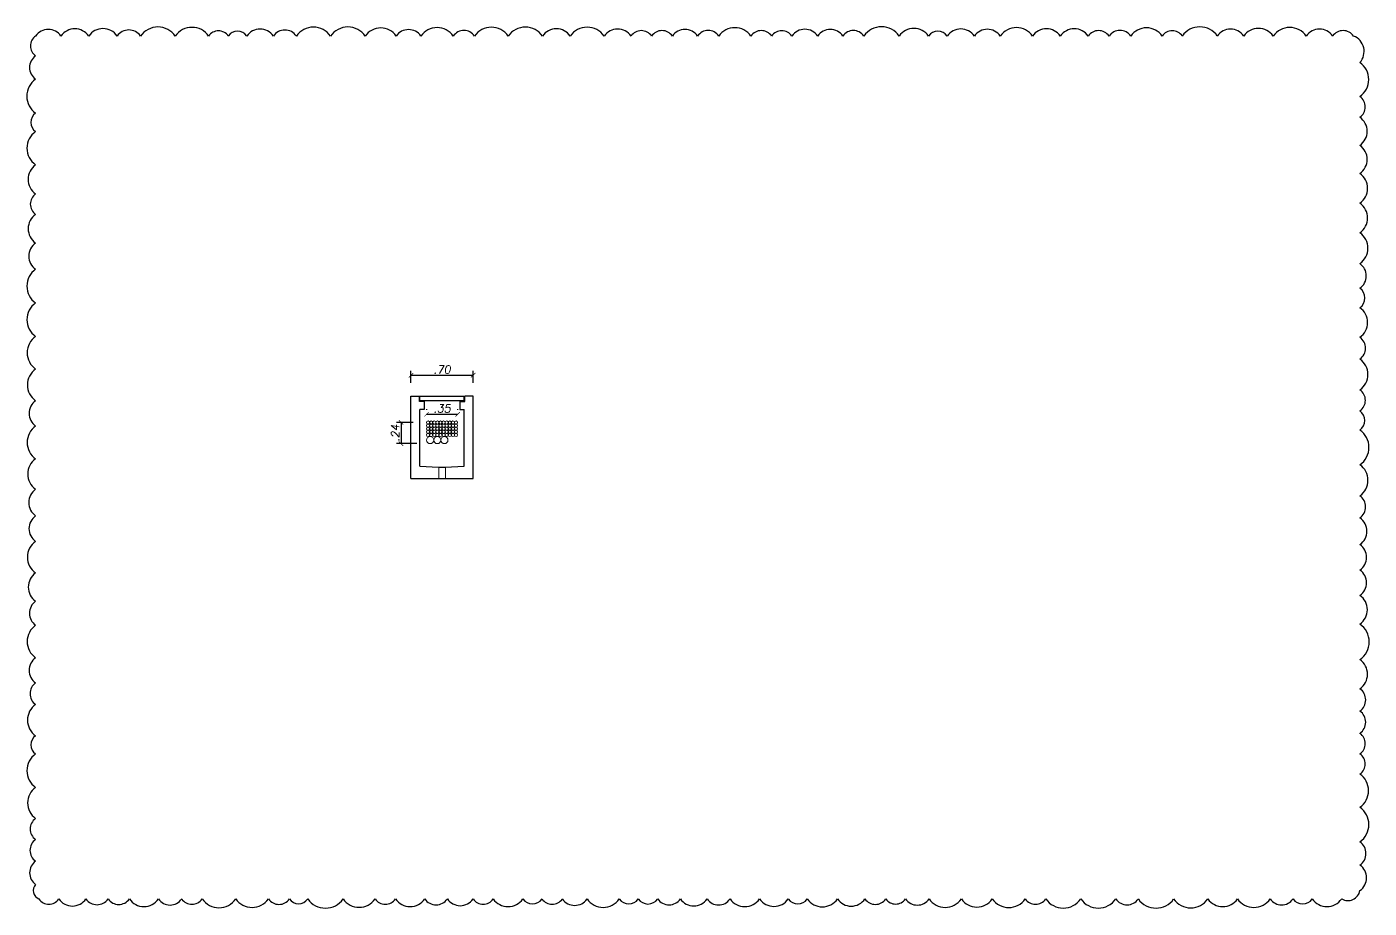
# Model space of a CAD drawing. Header units: millimetres. Extents: x 226520 to 226729, y 8188097 to 8188252.
# Drawn here: x 226650.41 to 226665.51, y 8188227.09 to 8188237.01 of the extents above; entities that cross this region are included whole.
import ezdxf

# ---------------------------------------------------------------- set-up
doc = ezdxf.new("R2010")
doc.units = ezdxf.units.MM
doc.layers.add('ARQ. 07.12.19', color=8, linetype='Continuous', lineweight=13)
doc.layers.add('DLP_MURO BAJO', color=2, linetype='Continuous')
doc.layers.add('REV ARQ', color=30, linetype='Continuous')
doc.styles.add('ROMANS', font='ROMANS.shx', dxfattribs={"oblique": 10})
doc.dimstyles.new('COTA-75-I', dxfattribs={"dimtxt": 0.11, "dimasz": 0.075, "dimexe": 0.05, "dimexo": 0.15, "dimgap": 0.03, "dimtad": 1, "dimzin": 4, "dimdsep": 46, "dimtxsty": 'ROMANS', "dimblk": 'ARCHTICK', "dimcen": 0.09, "dimclrd": 7, "dimclre": 7, "dimclrt": 2, "dimadec": 0, "dimazin": 0, "dimtfac": 1.2, "dimtix": 1, "dimtmove": 2, "dimatfit": 3, "dimfxl": 0.05, "dimtolj": 1, "dimtzin": 4, "dimarcsym": 0})

# ---------------------------------------------------------------- blocks, each defined once
blk = doc.blocks.new('_ArchTick')
at = {"color": 0, "linetype": 'ByBlock', "const_width": 0.15}
blk.add_lwpolyline([(-0.5, -0.5), (0.5, 0.5)], dxfattribs=at)
blk = doc.blocks.new('*D20')
at = {"color": 7, "lineweight": -2, "transparency": 16777216}
for p, q in [((226654.728, 8188233.003), (226654.728, 8188233.137)), ((226654.728, 8188233.087), (226655.428, 8188233.087)), ((226655.428, 8188233.003), (226655.428, 8188233.137))]:
    blk.add_line(p, q, dxfattribs=at)
at = {"layer": 'DEFPOINTS', "color": 0, "transparency": 16777216}
for p in [(226655.428, 8188233.087), (226654.728, 8188232.853), (226655.428, 8188232.853)]:
    blk.add_point(p, dxfattribs=at)
at = {"color": 7, "lineweight": -2, "transparency": 16777216, "xscale": 0.05, "yscale": 0.05, "zscale": 0.05, "rotation": 180}
blk.add_blockref('_ArchTick', (226654.728, 8188233.087), dxfattribs=at)
at = {"color": 7, "lineweight": -2, "transparency": 16777216, "xscale": 0.05, "yscale": 0.05, "zscale": 0.05}
blk.add_blockref('_ArchTick', (226655.428, 8188233.087), dxfattribs=at)
at = {"color": 2, "lineweight": 13, "transparency": 16777216, "insert": (226655.078, 8188233.152), "char_height": 0.09, "attachment_point": 5, "style": 'ROMANS'}
blk.add_mtext('\\A1;.70', dxfattribs=at)
blk = doc.blocks.new('*D23')
at = {"color": 7, "lineweight": -2, "transparency": 16777216}
for p, q in [((226654.903, 8188232.705), (226654.903, 8188232.698)), ((226655.253, 8188232.705), (226655.253, 8188232.698)), ((226654.903, 8188232.648), (226655.253, 8188232.648))]:
    blk.add_line(p, q, dxfattribs=at)
at = {"layer": 'DEFPOINTS', "color": 0, "transparency": 16777216}
for p in [(226654.903, 8188232.555), (226655.253, 8188232.648), (226655.253, 8188232.555)]:
    blk.add_point(p, dxfattribs=at)
at = {"color": 7, "lineweight": -2, "transparency": 16777216, "xscale": 0.05, "yscale": 0.05, "zscale": 0.05, "rotation": 180}
blk.add_blockref('_ArchTick', (226654.903, 8188232.648), dxfattribs=at)
at = {"color": 7, "lineweight": -2, "transparency": 16777216, "xscale": 0.05, "yscale": 0.05, "zscale": 0.05}
blk.add_blockref('_ArchTick', (226655.253, 8188232.648), dxfattribs=at)
at = {"color": 2, "lineweight": 13, "transparency": 16777216, "insert": (226655.078, 8188232.713), "char_height": 0.09, "attachment_point": 5, "style": 'ROMANS'}
blk.add_mtext('\\A1;.35', dxfattribs=at)
blk = doc.blocks.new('*D24')
at = {"color": 7, "lineweight": -2, "transparency": 16777216}
for p, q in [((226654.753, 8188232.556), (226654.566, 8188232.556)), ((226654.616, 8188232.556), (226654.616, 8188232.318)), ((226654.794, 8188232.318), (226654.566, 8188232.318))]:
    blk.add_line(p, q, dxfattribs=at)
at = {"layer": 'DEFPOINTS', "color": 0, "transparency": 16777216}
for p in [(226654.903, 8188232.556), (226654.616, 8188232.318), (226654.944, 8188232.318)]:
    blk.add_point(p, dxfattribs=at)
at = {"color": 7, "lineweight": -2, "transparency": 16777216, "xscale": 0.05, "yscale": 0.05, "zscale": 0.05}
for p, rotation in [((226654.616, 8188232.556), 90), ((226654.616, 8188232.318), 270)]:
    blk.add_blockref('_ArchTick', p, dxfattribs=dict(at, rotation=rotation))
at = {"color": 2, "lineweight": 13, "transparency": 16777216, "insert": (226654.551, 8188232.437), "char_height": 0.09, "attachment_point": 5, "rotation": 90, "style": 'ROMANS'}
blk.add_mtext('\\A1;.24', dxfattribs=at)

msp = doc.modelspace()

# ---------------------------------------------------------------- linework, layer by layer
at = {"color": 3, "lineweight": 13}
for centre, radius in [((226654.92, 8188232.555), 0.0175), ((226654.955, 8188232.555), 0.0175), ((226654.99, 8188232.555), 0.0175), ((226655.025, 8188232.555), 0.0175), ((226655.06, 8188232.555), 0.0175), ((226655.095, 8188232.555), 0.0175), ((226655.13, 8188232.555), 0.0175), ((226655.165, 8188232.555), 0.0175), ((226655.2, 8188232.555), 0.0175), ((226655.235, 8188232.555), 0.0175), ((226654.92, 8188232.52), 0.0175), ((226654.92, 8188232.485), 0.0175), ((226654.92, 8188232.45), 0.0175), ((226654.92, 8188232.415), 0.0175), ((226654.955, 8188232.52), 0.0175), ((226654.955, 8188232.485), 0.0175), ((226654.955, 8188232.45), 0.0175), ((226654.955, 8188232.415), 0.0175), ((226654.99, 8188232.52), 0.0175), ((226654.99, 8188232.485), 0.0175), ((226654.99, 8188232.45), 0.0175), ((226654.99, 8188232.415), 0.0175), ((226655.025, 8188232.52), 0.0175), ((226655.025, 8188232.485), 0.0175), ((226655.025, 8188232.45), 0.0175), ((226655.025, 8188232.415), 0.0175), ((226655.06, 8188232.52), 0.0175), ((226655.06, 8188232.485), 0.0175), ((226655.06, 8188232.45), 0.0175), ((226655.06, 8188232.415), 0.0175), ((226655.095, 8188232.52), 0.0175), ((226655.095, 8188232.485), 0.0175), ((226655.095, 8188232.45), 0.0175), ((226655.095, 8188232.415), 0.0175), ((226655.13, 8188232.52), 0.0175), ((226655.13, 8188232.485), 0.0175), ((226655.13, 8188232.45), 0.0175), ((226655.13, 8188232.415), 0.0175), ((226655.165, 8188232.52), 0.0175), ((226655.165, 8188232.485), 0.0175), ((226655.165, 8188232.45), 0.0175), ((226655.165, 8188232.415), 0.0175), ((226655.2, 8188232.52), 0.0175), ((226655.2, 8188232.485), 0.0175), ((226655.2, 8188232.45), 0.0175), ((226655.2, 8188232.415), 0.0175), ((226655.235, 8188232.52), 0.0175), ((226655.235, 8188232.485), 0.0175), ((226655.235, 8188232.45), 0.0175), ((226655.235, 8188232.415), 0.0175), ((226654.944, 8188232.358), 0.04), ((226655.024, 8188232.358), 0.04), ((226655.104, 8188232.358), 0.04)]:
    msp.add_circle(centre, radius, dxfattribs=at)
at = {"layer": 'ARQ. 07.12.19'}
for points in [[(226655.04, 8188232.053), (226655.04, 8188231.925)], [(226655.115, 8188232.053), (226655.115, 8188231.925)]]:
    msp.add_lwpolyline(points, dxfattribs=at)
at = {"layer": 'DLP_MURO BAJO'}
msp.add_lwpolyline([(226650.506, 8188236.903, 0.520567), (226650.506, 8188236.681, 0.520567), (226650.506, 8188236.417, 0.520567), (226650.506, 8188236.035, 0.520567), (226650.506, 8188235.829, 0.520567), (226650.506, 8188235.454, 0.520567), (226650.506, 8188235.127, 0.520567), (226650.506, 8188234.897, 0.520567), (226650.506, 8188234.574, 0.520567), (226650.506, 8188234.279, 0.520567), (226650.506, 8188233.9, 0.520567), (226650.506, 8188233.524, 0.520567), (226650.506, 8188233.156, 0.520567), (226650.506, 8188232.801, 0.520567), (226650.506, 8188232.515, 0.520567), (226650.506, 8188232.146, 0.520567), (226650.506, 8188231.805, 0.520567), (226650.506, 8188231.505, 0.520567), (226650.506, 8188231.218, 0.520567), (226650.506, 8188230.863, 0.520567), (226650.506, 8188230.545, 0.520567), (226650.506, 8188230.275, 0.520567), (226650.506, 8188229.909, 0.520567), (226650.506, 8188229.626, 0.520567), (226650.506, 8188229.384, 0.520567), (226650.506, 8188229.031, 0.520567), (226650.506, 8188228.827, 0.520567), (226650.506, 8188228.45, 0.520567), (226650.506, 8188228.102, 0.520567), (226650.506, 8188227.865, 0.520567), (226650.506, 8188227.62, 0.520567), (226650.506, 8188227.36, 0.520567), (226650.543, 8188227.196, 0.520567), (226650.766, 8188227.196, 0.520567), (226651.072, 8188227.196, 0.520567), (226651.321, 8188227.196, 0.520567), (226651.56, 8188227.196, 0.520567), (226651.887, 8188227.196, 0.520567), (226652.149, 8188227.196, 0.520567), (226652.379, 8188227.196, 0.520567), (226652.757, 8188227.196, 0.520567), (226653.125, 8188227.196, 0.520567), (226653.361, 8188227.196, 0.520567), (226653.567, 8188227.196, 0.520567), (226653.964, 8188227.196, 0.520567), (226654.324, 8188227.196, 0.520567), (226654.554, 8188227.196, 0.520567), (226654.883, 8188227.196, 0.520567), (226655.137, 8188227.196, 0.520567), (226655.427, 8188227.196, 0.520567), (226655.653, 8188227.196, 0.520567), (226655.986, 8188227.196, 0.520567), (226656.202, 8188227.196, 0.520567), (226656.43, 8188227.196, 0.520567), (226656.709, 8188227.196, 0.520567), (226657.071, 8188227.196, 0.520567), (226657.285, 8188227.196, 0.520567), (226657.503, 8188227.196, 0.520567), (226657.759, 8188227.196, 0.520567), (226658.059, 8188227.196, 0.520567), (226658.317, 8188227.196, 0.520567), (226658.649, 8188227.196, 0.520567), (226658.972, 8188227.196, 0.520567), (226659.186, 8188227.196, 0.520567), (226659.525, 8188227.196, 0.520567), (226659.835, 8188227.196, 0.520567), (226660.07, 8188227.196, 0.520567), (226660.291, 8188227.196, 0.520567), (226660.556, 8188227.196, 0.520567), (226660.919, 8188227.196, 0.520567), (226661.267, 8188227.196, 0.520567), (226661.638, 8188227.196, 0.520567), (226661.868, 8188227.196, 0.520567), (226662.262, 8188227.196, 0.520567), (226662.656, 8188227.196, 0.520567), (226662.91, 8188227.196, 0.520567), (226663.307, 8188227.196, 0.520567), (226663.692, 8188227.196, 0.520567), (226664.025, 8188227.196, 0.520567), (226664.393, 8188227.196, 0.520567), (226664.65, 8188227.196, 0.520567), (226664.866, 8188227.196, 0.520567), (226665.197, 8188227.196, 0.520567), (226665.402, 8188227.291, 0.520567), (226665.402, 8188227.577, 0.520567), (226665.402, 8188227.839, 0.520567), (226665.402, 8188228.227, 0.520567), (226665.402, 8188228.601, 0.520567), (226665.402, 8188228.828, 0.520567), (226665.402, 8188229.059, 0.520567), (226665.402, 8188229.309, 0.520567), (226665.402, 8188229.56, 0.520567), (226665.402, 8188229.888, 0.520567), (226665.402, 8188230.288, 0.520567), (226665.402, 8188230.611, 0.520567), (226665.402, 8188230.895, 0.520567), (226665.402, 8188231.182, 0.520567), (226665.402, 8188231.482, 0.520567), (226665.402, 8188231.731, 0.520567), (226665.402, 8188232.08, 0.520567), (226665.402, 8188232.471, 0.520567), (226665.402, 8188232.686, 0.520567), (226665.402, 8188232.923, 0.520567), (226665.402, 8188233.269, 0.520567), (226665.402, 8188233.514, 0.520567), (226665.402, 8188233.847, 0.520567), (226665.402, 8188234.066, 0.520567), (226665.402, 8188234.343, 0.520567), (226665.402, 8188234.69, 0.520567), (226665.402, 8188235.022, 0.520567), (226665.402, 8188235.357, 0.520567), (226665.402, 8188235.673, 0.520567), (226665.402, 8188235.989, 0.520567), (226665.402, 8188236.223, 0.520567), (226665.402, 8188236.604, 0.520567), (226665.331, 8188236.903, 0.520567), (226665.096, 8188236.903, 0.520567), (226664.799, 8188236.903, 0.520567), (226664.427, 8188236.903, 0.520567), (226664.095, 8188236.903, 0.520567), (226663.798, 8188236.903, 0.520567), (226663.404, 8188236.903, 0.520567), (226663.178, 8188236.903, 0.520567), (226662.825, 8188236.903, 0.520567), (226662.58, 8188236.903, 0.520567), (226662.346, 8188236.903, 0.520567), (226662.032, 8188236.903, 0.520567), (226661.72, 8188236.903, 0.520567), (226661.357, 8188236.903, 0.520567), (226661.065, 8188236.903, 0.520567), (226660.759, 8188236.903, 0.520567), (226660.55, 8188236.903, 0.520567), (226660.22, 8188236.903, 0.520567), (226659.823, 8188236.903, 0.520567), (226659.586, 8188236.903, 0.520567), (226659.303, 8188236.903, 0.520567), (226659.013, 8188236.903, 0.520567), (226658.785, 8188236.903, 0.520567), (226658.551, 8188236.903, 0.520567), (226658.191, 8188236.903, 0.520567), (226657.952, 8188236.903, 0.520567), (226657.668, 8188236.903, 0.520567), (226657.435, 8188236.903, 0.520567), (226657.203, 8188236.903, 0.520567), (226656.901, 8188236.903, 0.520567), (226656.519, 8188236.903, 0.520567), (226656.208, 8188236.903, 0.520567), (226655.822, 8188236.903, 0.520567), (226655.443, 8188236.903, 0.520567), (226655.204, 8188236.903, 0.520567), (226654.839, 8188236.903, 0.520567), (226654.562, 8188236.903, 0.520567), (226654.214, 8188236.903, 0.520567), (226653.823, 8188236.903, 0.520567), (226653.439, 8188236.903, 0.520567), (226653.18, 8188236.903, 0.520567), (226652.881, 8188236.903, 0.520567), (226652.673, 8188236.903, 0.520567), (226652.452, 8188236.903, 0.520567), (226652.077, 8188236.903, 0.520567), (226651.686, 8188236.903, 0.520567), (226651.423, 8188236.903, 0.520567), (226651.103, 8188236.903, 0.520567), (226650.791, 8188236.903, 0.520567)], format="xyb", close=True, dxfattribs=at)
at = {"layer": 'REV ARQ', "color": 4}
for p, q in [((226654.728, 8188231.925), (226654.728, 8188232.853)), ((226654.828, 8188232.803), (226654.828, 8188232.853)), ((226655.327, 8188232.803), (226655.327, 8188232.853)), ((226655.428, 8188231.925), (226655.428, 8188232.853)), ((226654.828, 8188232.803), (226655.327, 8188232.803)), ((226654.828, 8188232.063), (226654.828, 8188232.703)), ((226655.328, 8188232.063), (226655.328, 8188232.703)), ((226654.727, 8188232.068), (226654.728, 8188232.068)), ((226654.828, 8188232.063), (226655.039, 8188232.053)), ((226655.114, 8188232.053), (226655.328, 8188232.063)), ((226654.728, 8188231.925), (226655.428, 8188231.925))]:
    msp.add_line(p, q, dxfattribs=at)
for points in [[(226654.728, 8188232.853), (226654.823, 8188232.853)], [(226654.878, 8188232.793), (226654.823, 8188232.793), (226654.823, 8188232.853)], [(226654.828, 8188232.853), (226655.327, 8188232.853)], [(226655.278, 8188232.793), (226655.332, 8188232.793), (226655.332, 8188232.853)], [(226655.428, 8188232.853), (226655.332, 8188232.853)], [(226654.878, 8188232.703), (226654.828, 8188232.703)], [(226654.878, 8188232.793), (226654.878, 8188232.703)], [(226655.278, 8188232.793), (226655.278, 8188232.703)], [(226655.278, 8188232.703), (226655.328, 8188232.703)], [(226655.04, 8188232.053), (226655.115, 8188232.053)]]:
    msp.add_lwpolyline(points, dxfattribs=at)

# ---------------------------------------------------------------- dimensions: what is measured, and where the dimension line sits
at = {"color": 3, "lineweight": 13}
for base, p1, p2, picture, middle in [((226655.428, 8188233.087), (226654.728, 8188232.853), (226655.428, 8188232.853), '*D20', (226655.078, 8188233.152)), ((226655.253, 8188232.648), (226654.903, 8188232.555), (226655.253, 8188232.555), '*D23', (226655.078, 8188232.713))]:
    dim = msp.add_linear_dim(base=base, p1=p1, p2=p2, dimstyle='COTA-75-I', override={"dimtxt": 0.09, "dimasz": 0.05, "dimgap": 0.02}, dxfattribs=at)
    dim.commit()
    dim.dimension.update_dxf_attribs({"geometry": picture, "text_midpoint": middle})
dim = msp.add_linear_dim(base=(226654.616, 8188232.318), p1=(226654.903, 8188232.556), p2=(226654.944, 8188232.318), angle=90, dimstyle='COTA-75-I', override={"dimtxt": 0.09, "dimasz": 0.05, "dimgap": 0.02}, dxfattribs=at)
dim.commit()
dim.dimension.update_dxf_attribs({"geometry": '*D24', "text_midpoint": (226654.551, 8188232.437)})

doc.saveas('drawing.dxf')
